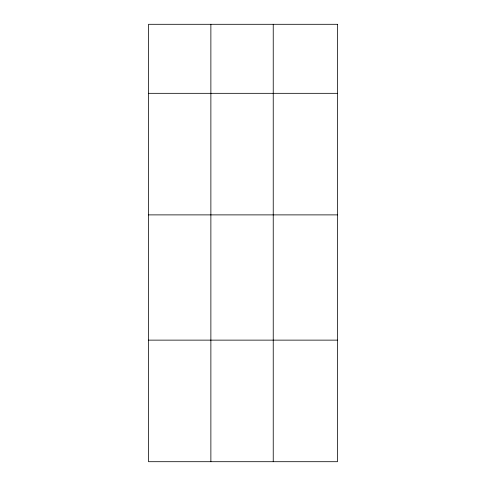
<?xml version="1.0" encoding="UTF-8"?>
<svg xmlns="http://www.w3.org/2000/svg" width="486" height="486" viewBox="0 0 486 486"><rect width="100%" height="100%" fill="white"/><g stroke="black" fill="none" stroke-linecap="round" stroke-linejoin="round"><path stroke-width="0.73" d="M148.516 93.324L337.484 93.324M148.516 214.885L337.484 214.885M148.516 340.133L337.484 340.133M273.235 24.3L273.235 461.7M210.875 24.3L210.875 461.7M337.484 24.3L148.516 24.3L148.516 461.7L337.484 461.7L337.484 24.3"/></g></svg>
